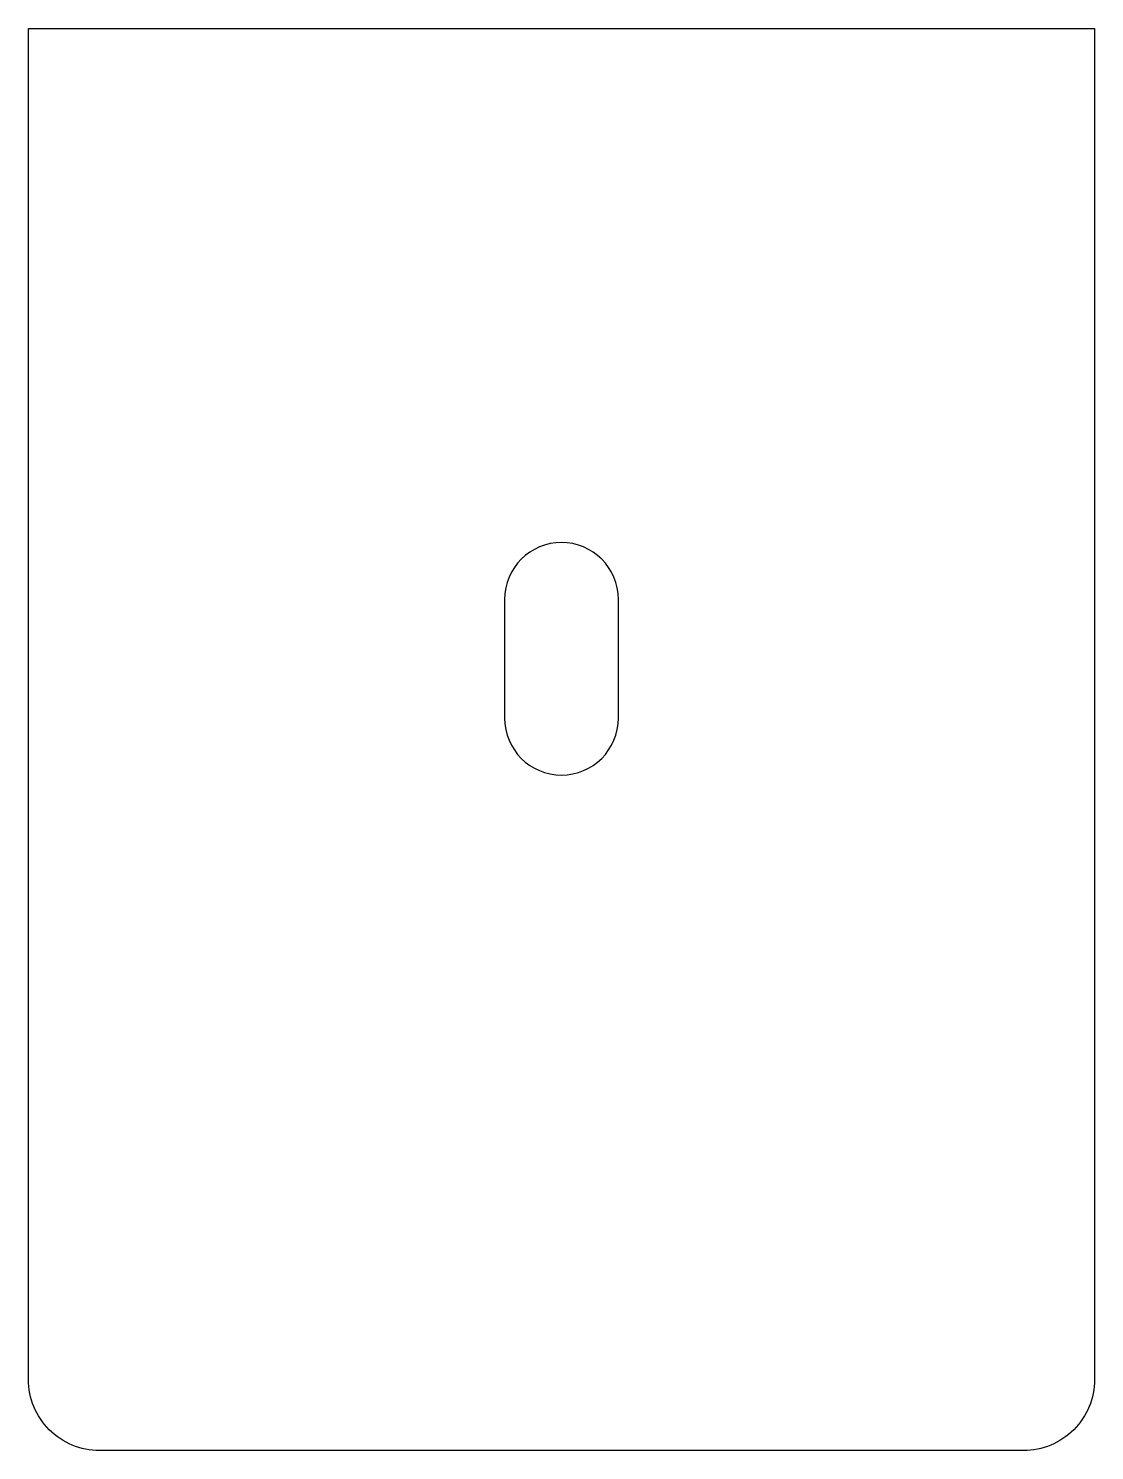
# Model space of a CAD drawing. Header units: millimetres. Extents: x 2359 to 2659, y 1646 to 2046.
import ezdxf

# ---------------------------------------------------------------- set-up
doc = ezdxf.new("R2010")
doc.units = ezdxf.units.MM

msp = doc.modelspace()

# ---------------------------------------------------------------- linework, layer by layer
for p, q in [((2492.87, 1885.3), (2492.87, 1851.89)), ((2524.87, 1851.89), (2524.87, 1885.3))]:
    msp.add_line(p, q)
msp.add_lwpolyline([(2358.87, 2045.89), (2658.87, 2045.89), (2658.87, 1665.89, -0.414214), (2638.87, 1645.89), (2378.87, 1645.89, -0.414214), (2358.87, 1665.89)], format="xyb", close=True)
for centre, start, end in [((2508.87, 1885.3), 0, 180), ((2508.87, 1851.89), 180, 0)]:
    msp.add_arc(centre, 16, start, end)

doc.saveas('drawing.dxf')
